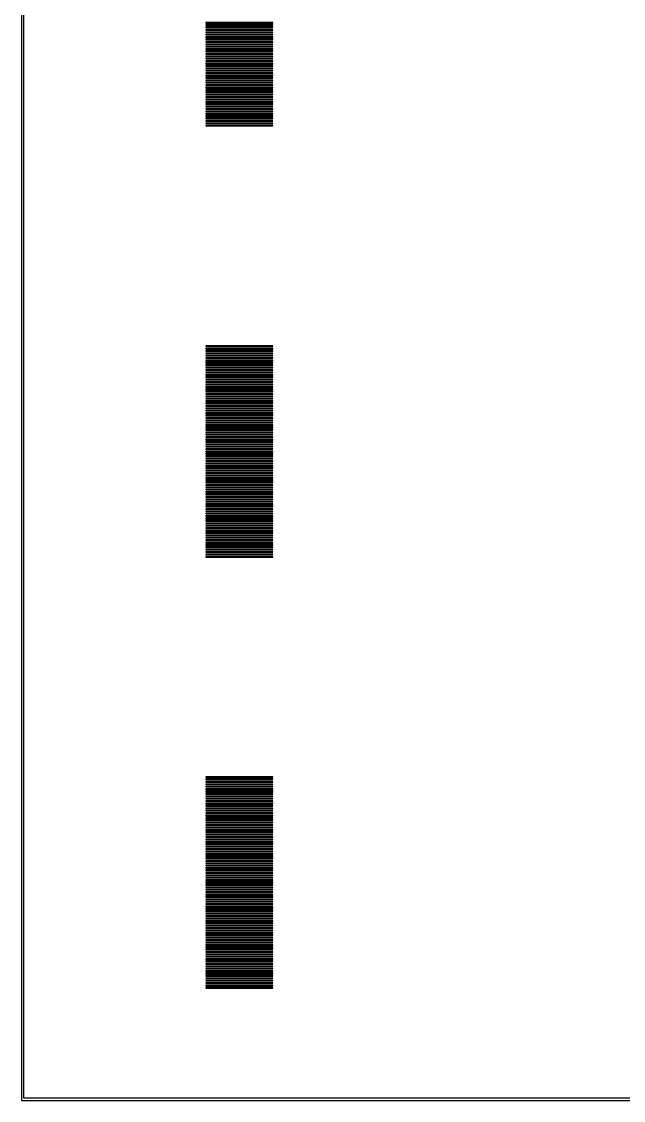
# Model space of a CAD drawing. Extents: x 0 to 54, y 0 to 90.
# Drawn here: x -0.05 to 12.53, y -0.05 to 22.48 of the extents above; entities that cross this region are included whole.
import ezdxf

# ---------------------------------------------------------------- set-up
doc = ezdxf.new("R2010")
doc.units = 0

msp = doc.modelspace()

# ---------------------------------------------------------------- linework, layer by layer
for p, q in [((-0.04999, 90.05), (-0.04999, -0.04999)), ((0, 0), (0, 30.4453)), ((5.2, 22.455), (3.8, 22.455)), ((3.8, 22.455), (3.8, 22.445)), ((3.8, 22.445), (5.2, 22.445)), ((5.2, 22.405), (3.8, 22.405)), ((3.8, 22.405), (3.8, 22.395)), ((3.8, 22.395), (5.2, 22.395)), ((5.2, 22.355), (3.8, 22.355)), ((3.8, 22.355), (3.8, 22.345)), ((3.8, 22.345), (5.2, 22.345)), ((5.2, 22.305), (3.8, 22.305)), ((3.8, 22.305), (3.8, 22.295)), ((5.2, 22.445), (5.2, 22.455)), ((5.2, 22.395), (5.2, 22.405)), ((5.2, 22.345), (5.2, 22.355)), ((5.2, 22.295), (5.2, 22.305)), ((3.8, 22.295), (5.2, 22.295)), ((5.2, 22.255), (3.8, 22.255)), ((3.8, 22.255), (3.8, 22.245)), ((3.8, 22.245), (5.2, 22.245)), ((5.2, 22.205), (3.8, 22.205)), ((3.8, 22.205), (3.8, 22.195)), ((3.8, 22.195), (5.2, 22.195)), ((5.2, 22.155), (3.8, 22.155)), ((3.8, 22.155), (3.8, 22.145)), ((3.8, 22.145), (5.2, 22.145)), ((5.2, 22.105), (3.8, 22.105)), ((3.8, 22.105), (3.8, 22.095)), ((3.8, 22.095), (5.2, 22.095)), ((5.2, 22.245), (5.2, 22.255)), ((5.2, 22.195), (5.2, 22.205)), ((5.2, 22.145), (5.2, 22.155)), ((5.2, 22.095), (5.2, 22.105)), ((5.2, 22.055), (3.8, 22.055)), ((3.8, 22.055), (3.8, 22.045)), ((3.8, 22.045), (5.2, 22.045)), ((5.2, 22.005), (3.8, 22.005)), ((3.8, 22.005), (3.8, 21.995)), ((3.8, 21.995), (5.2, 21.995)), ((5.2, 21.955), (3.8, 21.955)), ((3.8, 21.955), (3.8, 21.945)), ((3.8, 21.945), (5.2, 21.945)), ((5.2, 21.905), (3.8, 21.905)), ((3.8, 21.905), (3.8, 21.895)), ((3.8, 21.895), (5.2, 21.895)), ((5.2, 21.855), (3.8, 21.855)), ((3.8, 21.855), (3.8, 21.845)), ((5.2, 22.045), (5.2, 22.055)), ((5.2, 21.995), (5.2, 22.005)), ((5.2, 21.945), (5.2, 21.955)), ((5.2, 21.895), (5.2, 21.905)), ((5.2, 21.845), (5.2, 21.855)), ((3.8, 21.845), (5.2, 21.845)), ((5.2, 21.805), (3.8, 21.805)), ((3.8, 21.805), (3.8, 21.795)), ((3.8, 21.795), (5.2, 21.795)), ((5.2, 21.755), (3.8, 21.755)), ((3.8, 21.755), (3.8, 21.745)), ((3.8, 21.745), (5.2, 21.745)), ((5.2, 21.705), (3.8, 21.705)), ((3.8, 21.705), (3.8, 21.695)), ((3.8, 21.695), (5.2, 21.695)), ((5.2, 21.655), (3.8, 21.655)), ((3.8, 21.655), (3.8, 21.645)), ((3.8, 21.645), (5.2, 21.645)), ((5.2, 21.795), (5.2, 21.805)), ((5.2, 21.745), (5.2, 21.755)), ((5.2, 21.695), (5.2, 21.705)), ((5.2, 21.645), (5.2, 21.655)), ((5.2, 21.605), (3.8, 21.605)), ((3.8, 21.605), (3.8, 21.595)), ((3.8, 21.595), (5.2, 21.595)), ((5.2, 21.555), (3.8, 21.555)), ((3.8, 21.555), (3.8, 21.545)), ((3.8, 21.545), (5.2, 21.545)), ((5.2, 21.505), (3.8, 21.505)), ((3.8, 21.505), (3.8, 21.495)), ((3.8, 21.495), (5.2, 21.495)), ((5.2, 21.455), (3.8, 21.455)), ((3.8, 21.455), (3.8, 21.445)), ((3.8, 21.445), (5.2, 21.445)), ((5.2, 21.405), (3.8, 21.405)), ((3.8, 21.405), (3.8, 21.395)), ((5.2, 21.595), (5.2, 21.605)), ((5.2, 21.545), (5.2, 21.555)), ((5.2, 21.495), (5.2, 21.505)), ((5.2, 21.445), (5.2, 21.455)), ((5.2, 21.395), (5.2, 21.405)), ((3.8, 21.395), (5.2, 21.395)), ((5.2, 21.355), (3.8, 21.355)), ((3.8, 21.355), (3.8, 21.345)), ((3.8, 21.345), (5.2, 21.345)), ((5.2, 21.305), (3.8, 21.305)), ((3.8, 21.305), (3.8, 21.295)), ((3.8, 21.295), (5.2, 21.295)), ((5.2, 21.255), (3.8, 21.255)), ((3.8, 21.255), (3.8, 21.245)), ((3.8, 21.245), (5.2, 21.245)), ((5.2, 21.205), (3.8, 21.205)), ((3.8, 21.205), (3.8, 21.195)), ((3.8, 21.195), (5.2, 21.195)), ((5.2, 21.345), (5.2, 21.355)), ((5.2, 21.295), (5.2, 21.305)), ((5.2, 21.245), (5.2, 21.255)), ((5.2, 21.195), (5.2, 21.205)), ((5.2, 21.155), (3.8, 21.155)), ((3.8, 21.155), (3.8, 21.145)), ((3.8, 21.145), (5.2, 21.145)), ((5.2, 21.105), (3.8, 21.105)), ((3.8, 21.105), (3.8, 21.095)), ((3.8, 21.095), (5.2, 21.095)), ((5.2, 21.055), (3.8, 21.055)), ((3.8, 21.055), (3.8, 21.045)), ((3.8, 21.045), (5.2, 21.045)), ((5.2, 21.005), (3.8, 21.005)), ((3.8, 21.005), (3.8, 20.995)), ((3.8, 20.995), (5.2, 20.995)), ((5.2, 20.955), (3.8, 20.955)), ((3.8, 20.955), (3.8, 20.945)), ((5.2, 21.145), (5.2, 21.155)), ((5.2, 21.095), (5.2, 21.105)), ((5.2, 21.045), (5.2, 21.055)), ((5.2, 20.995), (5.2, 21.005)), ((5.2, 20.945), (5.2, 20.955)), ((3.8, 20.945), (5.2, 20.945)), ((5.2, 20.905), (3.8, 20.905)), ((3.8, 20.905), (3.8, 20.895)), ((3.8, 20.895), (5.2, 20.895)), ((5.2, 20.855), (3.8, 20.855)), ((3.8, 20.855), (3.8, 20.845)), ((3.8, 20.845), (5.2, 20.845)), ((5.2, 20.805), (3.8, 20.805)), ((3.8, 20.805), (3.8, 20.795)), ((3.8, 20.795), (5.2, 20.795)), ((5.2, 20.755), (3.8, 20.755)), ((3.8, 20.755), (3.8, 20.745)), ((3.8, 20.745), (5.2, 20.745)), ((5.2, 20.895), (5.2, 20.905)), ((5.2, 20.845), (5.2, 20.855)), ((5.2, 20.795), (5.2, 20.805)), ((5.2, 20.745), (5.2, 20.755)), ((5.2, 20.705), (3.8, 20.705)), ((3.8, 20.705), (3.8, 20.695)), ((3.8, 20.695), (5.2, 20.695)), ((5.2, 20.655), (3.8, 20.655)), ((3.8, 20.655), (3.8, 20.645)), ((3.8, 20.645), (5.2, 20.645)), ((5.2, 20.605), (3.8, 20.605)), ((3.8, 20.605), (3.8, 20.595)), ((3.8, 20.595), (5.2, 20.595)), ((5.2, 20.555), (3.8, 20.555)), ((3.8, 20.555), (3.8, 20.545)), ((3.8, 20.545), (5.2, 20.545)), ((5.2, 20.505), (3.8, 20.505)), ((3.8, 20.505), (3.8, 20.495)), ((5.2, 20.695), (5.2, 20.705)), ((5.2, 20.645), (5.2, 20.655)), ((5.2, 20.595), (5.2, 20.605)), ((5.2, 20.545), (5.2, 20.555)), ((5.2, 20.495), (5.2, 20.505)), ((3.8, 20.495), (5.2, 20.495)), ((5.2, 20.455), (3.8, 20.455)), ((3.8, 20.455), (3.8, 20.445)), ((3.8, 20.445), (5.2, 20.445)), ((5.2, 20.405), (3.8, 20.405)), ((3.8, 20.405), (3.8, 20.395)), ((3.8, 20.395), (5.2, 20.395)), ((5.2, 20.355), (3.8, 20.355)), ((3.8, 20.355), (3.8, 20.345)), ((3.8, 20.345), (5.2, 20.345)), ((5.2, 20.305), (3.8, 20.305)), ((3.8, 20.305), (3.8, 20.295)), ((3.8, 20.295), (5.2, 20.295)), ((5.2, 20.445), (5.2, 20.455)), ((5.2, 20.395), (5.2, 20.405)), ((5.2, 20.345), (5.2, 20.355)), ((5.2, 20.295), (5.2, 20.305)), ((5.2, 15.705), (3.8, 15.705)), ((3.8, 15.705), (3.8, 15.695)), ((3.8, 15.695), (5.2, 15.695)), ((5.2, 15.655), (3.8, 15.655)), ((3.8, 15.655), (3.8, 15.645)), ((3.8, 15.645), (5.2, 15.645)), ((5.2, 15.605), (3.8, 15.605)), ((3.8, 15.605), (3.8, 15.595)), ((3.8, 15.595), (5.2, 15.595)), ((5.2, 15.555), (3.8, 15.555)), ((3.8, 15.555), (3.8, 15.545)), ((3.8, 15.545), (5.2, 15.545)), ((5.2, 15.695), (5.2, 15.705)), ((5.2, 15.645), (5.2, 15.655)), ((5.2, 15.595), (5.2, 15.605)), ((5.2, 15.545), (5.2, 15.555)), ((5.2, 15.505), (3.8, 15.505)), ((3.8, 15.505), (3.8, 15.495)), ((3.8, 15.495), (5.2, 15.495)), ((5.2, 15.455), (3.8, 15.455)), ((3.8, 15.455), (3.8, 15.445)), ((3.8, 15.445), (5.2, 15.445)), ((5.2, 15.405), (3.8, 15.405)), ((3.8, 15.405), (3.8, 15.395)), ((3.8, 15.395), (5.2, 15.395)), ((5.2, 15.355), (3.8, 15.355)), ((3.8, 15.355), (3.8, 15.345)), ((3.8, 15.345), (5.2, 15.345)), ((5.2, 15.495), (5.2, 15.505)), ((5.2, 15.445), (5.2, 15.455)), ((5.2, 15.395), (5.2, 15.405)), ((5.2, 15.345), (5.2, 15.355)), ((5.2, 15.305), (3.8, 15.305)), ((3.8, 15.305), (3.8, 15.295)), ((3.8, 15.295), (5.2, 15.295)), ((5.2, 15.255), (3.8, 15.255)), ((3.8, 15.255), (3.8, 15.245)), ((3.8, 15.245), (5.2, 15.245)), ((5.2, 15.205), (3.8, 15.205)), ((3.8, 15.205), (3.8, 15.195)), ((3.8, 15.195), (5.2, 15.195)), ((5.2, 15.155), (3.8, 15.155)), ((3.8, 15.155), (3.8, 15.145)), ((3.8, 15.145), (5.2, 15.145)), ((5.2, 15.105), (3.8, 15.105)), ((3.8, 15.105), (3.8, 15.095)), ((3.8, 15.095), (5.2, 15.095)), ((5.2, 15.295), (5.2, 15.305)), ((5.2, 15.245), (5.2, 15.255)), ((5.2, 15.195), (5.2, 15.205)), ((5.2, 15.145), (5.2, 15.155)), ((5.2, 15.095), (5.2, 15.105)), ((5.2, 15.055), (3.8, 15.055)), ((3.8, 15.055), (3.8, 15.045)), ((3.8, 15.045), (5.2, 15.045)), ((5.2, 15.005), (3.8, 15.005)), ((3.8, 15.005), (3.8, 14.995)), ((3.8, 14.995), (5.2, 14.995)), ((5.2, 14.955), (3.8, 14.955)), ((3.8, 14.955), (3.8, 14.945)), ((3.8, 14.945), (5.2, 14.945)), ((5.2, 14.905), (3.8, 14.905)), ((3.8, 14.905), (3.8, 14.895)), ((3.8, 14.895), (5.2, 14.895)), ((5.2, 15.045), (5.2, 15.055)), ((5.2, 14.995), (5.2, 15.005)), ((5.2, 14.945), (5.2, 14.955)), ((5.2, 14.895), (5.2, 14.905)), ((5.2, 14.855), (3.8, 14.855)), ((3.8, 14.855), (3.8, 14.845)), ((3.8, 14.845), (5.2, 14.845)), ((5.2, 14.805), (3.8, 14.805)), ((3.8, 14.805), (3.8, 14.795)), ((3.8, 14.795), (5.2, 14.795)), ((5.2, 14.755), (3.8, 14.755)), ((3.8, 14.755), (3.8, 14.745)), ((3.8, 14.745), (5.2, 14.745)), ((5.2, 14.705), (3.8, 14.705)), ((3.8, 14.705), (3.8, 14.695)), ((3.8, 14.695), (5.2, 14.695)), ((5.2, 14.655), (3.8, 14.655)), ((3.8, 14.655), (3.8, 14.645)), ((3.8, 14.645), (5.2, 14.645)), ((5.2, 14.845), (5.2, 14.855)), ((5.2, 14.795), (5.2, 14.805)), ((5.2, 14.745), (5.2, 14.755)), ((5.2, 14.695), (5.2, 14.705)), ((5.2, 14.645), (5.2, 14.655)), ((5.2, 14.605), (3.8, 14.605)), ((3.8, 14.605), (3.8, 14.595)), ((3.8, 14.595), (5.2, 14.595)), ((5.2, 14.555), (3.8, 14.555)), ((3.8, 14.555), (3.8, 14.545)), ((3.8, 14.545), (5.2, 14.545)), ((5.2, 14.505), (3.8, 14.505)), ((3.8, 14.505), (3.8, 14.495)), ((3.8, 14.495), (5.2, 14.495)), ((5.2, 14.455), (3.8, 14.455)), ((3.8, 14.455), (3.8, 14.445)), ((3.8, 14.445), (5.2, 14.445)), ((5.2, 14.595), (5.2, 14.605)), ((5.2, 14.545), (5.2, 14.555)), ((5.2, 14.495), (5.2, 14.505)), ((5.2, 14.445), (5.2, 14.455)), ((5.2, 14.405), (3.8, 14.405)), ((3.8, 14.405), (3.8, 14.395)), ((3.8, 14.395), (5.2, 14.395)), ((5.2, 14.355), (3.8, 14.355)), ((3.8, 14.355), (3.8, 14.345)), ((3.8, 14.345), (5.2, 14.345)), ((5.2, 14.305), (3.8, 14.305)), ((3.8, 14.305), (3.8, 14.295)), ((3.8, 14.295), (5.2, 14.295)), ((5.2, 14.255), (3.8, 14.255)), ((3.8, 14.255), (3.8, 14.245)), ((3.8, 14.245), (5.2, 14.245)), ((5.2, 14.205), (3.8, 14.205)), ((3.8, 14.205), (3.8, 14.195)), ((3.8, 14.195), (5.2, 14.195)), ((5.2, 14.395), (5.2, 14.405)), ((5.2, 14.345), (5.2, 14.355)), ((5.2, 14.295), (5.2, 14.305)), ((5.2, 14.245), (5.2, 14.255)), ((5.2, 14.195), (5.2, 14.205)), ((5.2, 14.155), (3.8, 14.155)), ((3.8, 14.155), (3.8, 14.145)), ((3.8, 14.145), (5.2, 14.145)), ((5.2, 14.105), (3.8, 14.105)), ((3.8, 14.105), (3.8, 14.095)), ((3.8, 14.095), (5.2, 14.095)), ((5.2, 14.055), (3.8, 14.055)), ((3.8, 14.055), (3.8, 14.045)), ((3.8, 14.045), (5.2, 14.045)), ((5.2, 14.005), (3.8, 14.005)), ((3.8, 14.005), (3.8, 13.995)), ((3.8, 13.995), (5.2, 13.995)), ((5.2, 14.145), (5.2, 14.155)), ((5.2, 14.095), (5.2, 14.105)), ((5.2, 14.045), (5.2, 14.055)), ((5.2, 13.995), (5.2, 14.005)), ((5.2, 13.955), (3.8, 13.955)), ((3.8, 13.955), (3.8, 13.945)), ((3.8, 13.945), (5.2, 13.945)), ((5.2, 13.905), (3.8, 13.905)), ((3.8, 13.905), (3.8, 13.895)), ((3.8, 13.895), (5.2, 13.895)), ((5.2, 13.855), (3.8, 13.855)), ((3.8, 13.855), (3.8, 13.845)), ((3.8, 13.845), (5.2, 13.845)), ((5.2, 13.805), (3.8, 13.805)), ((3.8, 13.805), (3.8, 13.795)), ((3.8, 13.795), (5.2, 13.795)), ((5.2, 13.755), (3.8, 13.755)), ((3.8, 13.755), (3.8, 13.745)), ((3.8, 13.745), (5.2, 13.745)), ((5.2, 13.945), (5.2, 13.955)), ((5.2, 13.895), (5.2, 13.905)), ((5.2, 13.845), (5.2, 13.855)), ((5.2, 13.795), (5.2, 13.805)), ((5.2, 13.745), (5.2, 13.755)), ((5.2, 13.705), (3.8, 13.705)), ((3.8, 13.705), (3.8, 13.695)), ((3.8, 13.695), (5.2, 13.695)), ((5.2, 13.655), (3.8, 13.655)), ((3.8, 13.655), (3.8, 13.645)), ((3.8, 13.645), (5.2, 13.645)), ((5.2, 13.605), (3.8, 13.605)), ((3.8, 13.605), (3.8, 13.595)), ((3.8, 13.595), (5.2, 13.595)), ((5.2, 13.555), (3.8, 13.555)), ((3.8, 13.555), (3.8, 13.545)), ((3.8, 13.545), (5.2, 13.545)), ((5.2, 13.695), (5.2, 13.705)), ((5.2, 13.645), (5.2, 13.655)), ((5.2, 13.595), (5.2, 13.605)), ((5.2, 13.545), (5.2, 13.555)), ((5.2, 13.505), (3.8, 13.505)), ((3.8, 13.505), (3.8, 13.495)), ((3.8, 13.495), (5.2, 13.495)), ((5.2, 13.455), (3.8, 13.455)), ((3.8, 13.455), (3.8, 13.445)), ((3.8, 13.445), (5.2, 13.445)), ((5.2, 13.405), (3.8, 13.405)), ((3.8, 13.405), (3.8, 13.395)), ((3.8, 13.395), (5.2, 13.395)), ((5.2, 13.355), (3.8, 13.355)), ((3.8, 13.355), (3.8, 13.345)), ((3.8, 13.345), (5.2, 13.345)), ((5.2, 13.305), (3.8, 13.305)), ((3.8, 13.305), (3.8, 13.295)), ((3.8, 13.295), (5.2, 13.295)), ((5.2, 13.495), (5.2, 13.505)), ((5.2, 13.445), (5.2, 13.455)), ((5.2, 13.395), (5.2, 13.405)), ((5.2, 13.345), (5.2, 13.355)), ((5.2, 13.295), (5.2, 13.305)), ((5.2, 13.255), (3.8, 13.255)), ((3.8, 13.255), (3.8, 13.245)), ((3.8, 13.245), (5.2, 13.245)), ((5.2, 13.205), (3.8, 13.205)), ((3.8, 13.205), (3.8, 13.195)), ((3.8, 13.195), (5.2, 13.195)), ((5.2, 13.155), (3.8, 13.155)), ((3.8, 13.155), (3.8, 13.145)), ((3.8, 13.145), (5.2, 13.145)), ((5.2, 13.105), (3.8, 13.105)), ((3.8, 13.105), (3.8, 13.095)), ((3.8, 13.095), (5.2, 13.095)), ((5.2, 13.245), (5.2, 13.255)), ((5.2, 13.195), (5.2, 13.205)), ((5.2, 13.145), (5.2, 13.155)), ((5.2, 13.095), (5.2, 13.105)), ((5.2, 13.055), (3.8, 13.055)), ((3.8, 13.055), (3.8, 13.045)), ((3.8, 13.045), (5.2, 13.045)), ((5.2, 13.005), (3.8, 13.005)), ((3.8, 13.005), (3.8, 12.995)), ((3.8, 12.995), (5.2, 12.995)), ((5.2, 12.955), (3.8, 12.955)), ((3.8, 12.955), (3.8, 12.945)), ((3.8, 12.945), (5.2, 12.945)), ((5.2, 12.905), (3.8, 12.905)), ((3.8, 12.905), (3.8, 12.895)), ((3.8, 12.895), (5.2, 12.895)), ((5.2, 12.855), (3.8, 12.855)), ((3.8, 12.855), (3.8, 12.845)), ((3.8, 12.845), (5.2, 12.845)), ((5.2, 13.045), (5.2, 13.055)), ((5.2, 12.995), (5.2, 13.005)), ((5.2, 12.945), (5.2, 12.955)), ((5.2, 12.895), (5.2, 12.905)), ((5.2, 12.845), (5.2, 12.855)), ((5.2, 12.805), (3.8, 12.805)), ((3.8, 12.805), (3.8, 12.795)), ((3.8, 12.795), (5.2, 12.795)), ((5.2, 12.755), (3.8, 12.755)), ((3.8, 12.755), (3.8, 12.745)), ((3.8, 12.745), (5.2, 12.745)), ((5.2, 12.705), (3.8, 12.705)), ((3.8, 12.705), (3.8, 12.695)), ((3.8, 12.695), (5.2, 12.695)), ((5.2, 12.655), (3.8, 12.655)), ((3.8, 12.655), (3.8, 12.645)), ((3.8, 12.645), (5.2, 12.645)), ((5.2, 12.795), (5.2, 12.805)), ((5.2, 12.745), (5.2, 12.755)), ((5.2, 12.695), (5.2, 12.705)), ((5.2, 12.645), (5.2, 12.655)), ((5.2, 12.605), (3.8, 12.605)), ((3.8, 12.605), (3.8, 12.595)), ((3.8, 12.595), (5.2, 12.595)), ((5.2, 12.555), (3.8, 12.555)), ((3.8, 12.555), (3.8, 12.545)), ((3.8, 12.545), (5.2, 12.545)), ((5.2, 12.505), (3.8, 12.505)), ((3.8, 12.505), (3.8, 12.495)), ((3.8, 12.495), (5.2, 12.495)), ((5.2, 12.455), (3.8, 12.455)), ((3.8, 12.455), (3.8, 12.445)), ((3.8, 12.445), (5.2, 12.445)), ((5.2, 12.405), (3.8, 12.405)), ((3.8, 12.405), (3.8, 12.395)), ((3.8, 12.395), (5.2, 12.395)), ((5.2, 12.595), (5.2, 12.605)), ((5.2, 12.545), (5.2, 12.555)), ((5.2, 12.495), (5.2, 12.505)), ((5.2, 12.445), (5.2, 12.455)), ((5.2, 12.395), (5.2, 12.405)), ((5.2, 12.355), (3.8, 12.355)), ((3.8, 12.355), (3.8, 12.345)), ((3.8, 12.345), (5.2, 12.345)), ((5.2, 12.305), (3.8, 12.305)), ((3.8, 12.305), (3.8, 12.295)), ((3.8, 12.295), (5.2, 12.295)), ((5.2, 12.255), (3.8, 12.255)), ((3.8, 12.255), (3.8, 12.245)), ((3.8, 12.245), (5.2, 12.245)), ((5.2, 12.205), (3.8, 12.205)), ((3.8, 12.205), (3.8, 12.195)), ((3.8, 12.195), (5.2, 12.195)), ((5.2, 12.345), (5.2, 12.355)), ((5.2, 12.295), (5.2, 12.305)), ((5.2, 12.245), (5.2, 12.255)), ((5.2, 12.195), (5.2, 12.205)), ((5.2, 12.155), (3.8, 12.155)), ((3.8, 12.155), (3.8, 12.145)), ((3.8, 12.145), (5.2, 12.145)), ((5.2, 12.105), (3.8, 12.105)), ((3.8, 12.105), (3.8, 12.095)), ((3.8, 12.095), (5.2, 12.095)), ((5.2, 12.055), (3.8, 12.055)), ((3.8, 12.055), (3.8, 12.045)), ((3.8, 12.045), (5.2, 12.045)), ((5.2, 12.005), (3.8, 12.005)), ((3.8, 12.005), (3.8, 11.995)), ((3.8, 11.995), (5.2, 11.995)), ((5.2, 11.955), (3.8, 11.955)), ((3.8, 11.955), (3.8, 11.945)), ((3.8, 11.945), (5.2, 11.945)), ((5.2, 12.145), (5.2, 12.155)), ((5.2, 12.095), (5.2, 12.105)), ((5.2, 12.045), (5.2, 12.055)), ((5.2, 11.995), (5.2, 12.005)), ((5.2, 11.945), (5.2, 11.955)), ((5.2, 11.905), (3.8, 11.905)), ((3.8, 11.905), (3.8, 11.895)), ((3.8, 11.895), (5.2, 11.895)), ((5.2, 11.855), (3.8, 11.855)), ((3.8, 11.855), (3.8, 11.845)), ((3.8, 11.845), (5.2, 11.845)), ((5.2, 11.805), (3.8, 11.805)), ((3.8, 11.805), (3.8, 11.795)), ((3.8, 11.795), (5.2, 11.795)), ((5.2, 11.755), (3.8, 11.755)), ((3.8, 11.755), (3.8, 11.745)), ((3.8, 11.745), (5.2, 11.745)), ((5.2, 11.895), (5.2, 11.905)), ((5.2, 11.845), (5.2, 11.855)), ((5.2, 11.795), (5.2, 11.805)), ((5.2, 11.745), (5.2, 11.755)), ((5.2, 11.705), (3.8, 11.705)), ((3.8, 11.705), (3.8, 11.695)), ((3.8, 11.695), (5.2, 11.695)), ((5.2, 11.655), (3.8, 11.655)), ((3.8, 11.655), (3.8, 11.645)), ((3.8, 11.645), (5.2, 11.645)), ((5.2, 11.605), (3.8, 11.605)), ((3.8, 11.605), (3.8, 11.595)), ((3.8, 11.595), (5.2, 11.595)), ((5.2, 11.555), (3.8, 11.555)), ((3.8, 11.555), (3.8, 11.545)), ((3.8, 11.545), (5.2, 11.545)), ((5.2, 11.505), (3.8, 11.505)), ((3.8, 11.505), (3.8, 11.495)), ((3.8, 11.495), (5.2, 11.495)), ((5.2, 11.695), (5.2, 11.705)), ((5.2, 11.645), (5.2, 11.655)), ((5.2, 11.595), (5.2, 11.605)), ((5.2, 11.545), (5.2, 11.555)), ((5.2, 11.495), (5.2, 11.505)), ((5.2, 11.455), (3.8, 11.455)), ((3.8, 11.455), (3.8, 11.445)), ((3.8, 11.445), (5.2, 11.445)), ((5.2, 11.405), (3.8, 11.405)), ((3.8, 11.405), (3.8, 11.395)), ((3.8, 11.395), (5.2, 11.395)), ((5.2, 11.355), (3.8, 11.355)), ((3.8, 11.355), (3.8, 11.345)), ((3.8, 11.345), (5.2, 11.345)), ((5.2, 11.305), (3.8, 11.305)), ((3.8, 11.305), (3.8, 11.295)), ((3.8, 11.295), (5.2, 11.295)), ((5.2, 11.445), (5.2, 11.455)), ((5.2, 11.395), (5.2, 11.405)), ((5.2, 11.345), (5.2, 11.355)), ((5.2, 11.295), (5.2, 11.305)), ((5.2, 6.70499), (3.8, 6.70499)), ((3.8, 6.70499), (3.8, 6.69499)), ((3.8, 6.69499), (5.2, 6.69499)), ((5.2, 6.655), (3.8, 6.655)), ((3.8, 6.655), (3.8, 6.64499)), ((3.8, 6.64499), (5.2, 6.64499)), ((5.2, 6.605), (3.8, 6.605)), ((3.8, 6.605), (3.8, 6.59499)), ((3.8, 6.59499), (5.2, 6.59499)), ((5.2, 6.55499), (3.8, 6.55499)), ((3.8, 6.55499), (3.8, 6.545)), ((3.8, 6.545), (5.2, 6.545)), ((5.2, 6.69499), (5.2, 6.70499)), ((5.2, 6.64499), (5.2, 6.655)), ((5.2, 6.59499), (5.2, 6.605)), ((5.2, 6.545), (5.2, 6.55499)), ((5.2, 6.50499), (3.8, 6.50499)), ((3.8, 6.50499), (3.8, 6.495)), ((3.8, 6.495), (5.2, 6.495)), ((5.2, 6.45499), (3.8, 6.45499)), ((3.8, 6.45499), (3.8, 6.44499)), ((3.8, 6.44499), (5.2, 6.44499)), ((5.2, 6.405), (3.8, 6.405)), ((3.8, 6.405), (3.8, 6.39499)), ((3.8, 6.39499), (5.2, 6.39499)), ((5.2, 6.355), (3.8, 6.355)), ((3.8, 6.355), (3.8, 6.34499)), ((3.8, 6.34499), (5.2, 6.34499)), ((5.2, 6.495), (5.2, 6.50499)), ((5.2, 6.44499), (5.2, 6.45499)), ((5.2, 6.39499), (5.2, 6.405)), ((5.2, 6.34499), (5.2, 6.355)), ((5.2, 6.30499), (3.8, 6.30499)), ((3.8, 6.30499), (3.8, 6.295)), ((3.8, 6.295), (5.2, 6.295)), ((5.2, 6.25499), (3.8, 6.25499)), ((3.8, 6.25499), (3.8, 6.245)), ((3.8, 6.245), (5.2, 6.245)), ((5.2, 6.20499), (3.8, 6.20499)), ((3.8, 6.20499), (3.8, 6.19499)), ((3.8, 6.19499), (5.2, 6.19499)), ((5.2, 6.155), (3.8, 6.155)), ((3.8, 6.155), (3.8, 6.14499)), ((3.8, 6.14499), (5.2, 6.14499)), ((5.2, 6.105), (3.8, 6.105)), ((3.8, 6.105), (3.8, 6.09499)), ((3.8, 6.09499), (5.2, 6.09499)), ((5.2, 6.295), (5.2, 6.30499)), ((5.2, 6.245), (5.2, 6.25499)), ((5.2, 6.19499), (5.2, 6.20499)), ((5.2, 6.14499), (5.2, 6.155)), ((5.2, 6.09499), (5.2, 6.105)), ((5.2, 6.05499), (3.8, 6.05499)), ((3.8, 6.05499), (3.8, 6.045)), ((3.8, 6.045), (5.2, 6.045)), ((5.2, 6.00499), (3.8, 6.00499)), ((3.8, 6.00499), (3.8, 5.995)), ((3.8, 5.995), (5.2, 5.995)), ((5.2, 5.95499), (3.8, 5.95499)), ((3.8, 5.95499), (3.8, 5.94499)), ((3.8, 5.94499), (5.2, 5.94499)), ((5.2, 5.905), (3.8, 5.905)), ((3.8, 5.905), (3.8, 5.89499)), ((3.8, 5.89499), (5.2, 5.89499)), ((5.2, 6.045), (5.2, 6.05499)), ((5.2, 5.995), (5.2, 6.00499)), ((5.2, 5.94499), (5.2, 5.95499)), ((5.2, 5.89499), (5.2, 5.905)), ((5.2, 5.855), (3.8, 5.855)), ((3.8, 5.855), (3.8, 5.84499)), ((3.8, 5.84499), (5.2, 5.84499)), ((5.2, 5.80499), (3.8, 5.80499)), ((3.8, 5.80499), (3.8, 5.795)), ((3.8, 5.795), (5.2, 5.795)), ((5.2, 5.75499), (3.8, 5.75499)), ((3.8, 5.75499), (3.8, 5.745)), ((3.8, 5.745), (5.2, 5.745)), ((5.2, 5.70499), (3.8, 5.70499)), ((3.8, 5.70499), (3.8, 5.69499)), ((3.8, 5.69499), (5.2, 5.69499)), ((5.2, 5.655), (3.8, 5.655)), ((3.8, 5.655), (3.8, 5.64499)), ((3.8, 5.64499), (5.2, 5.64499)), ((5.2, 5.84499), (5.2, 5.855)), ((5.2, 5.795), (5.2, 5.80499)), ((5.2, 5.745), (5.2, 5.75499)), ((5.2, 5.69499), (5.2, 5.70499)), ((5.2, 5.64499), (5.2, 5.655)), ((5.2, 5.605), (3.8, 5.605)), ((3.8, 5.605), (3.8, 5.59499)), ((3.8, 5.59499), (5.2, 5.59499)), ((5.2, 5.55499), (3.8, 5.55499)), ((3.8, 5.55499), (3.8, 5.545)), ((3.8, 5.545), (5.2, 5.545)), ((5.2, 5.50499), (3.8, 5.50499)), ((3.8, 5.50499), (3.8, 5.495)), ((3.8, 5.495), (5.2, 5.495)), ((5.2, 5.45499), (3.8, 5.45499)), ((3.8, 5.45499), (3.8, 5.44499)), ((3.8, 5.44499), (5.2, 5.44499)), ((5.2, 5.59499), (5.2, 5.605)), ((5.2, 5.545), (5.2, 5.55499)), ((5.2, 5.495), (5.2, 5.50499)), ((5.2, 5.44499), (5.2, 5.45499)), ((5.2, 5.405), (3.8, 5.405)), ((3.8, 5.405), (3.8, 5.39499)), ((3.8, 5.39499), (5.2, 5.39499)), ((5.2, 5.355), (3.8, 5.355)), ((3.8, 5.355), (3.8, 5.34499)), ((3.8, 5.34499), (5.2, 5.34499)), ((5.2, 5.30499), (3.8, 5.30499)), ((3.8, 5.30499), (3.8, 5.295)), ((3.8, 5.295), (5.2, 5.295)), ((5.2, 5.25499), (3.8, 5.25499)), ((3.8, 5.25499), (3.8, 5.245)), ((3.8, 5.245), (5.2, 5.245)), ((5.2, 5.20499), (3.8, 5.20499)), ((3.8, 5.20499), (3.8, 5.19499)), ((3.8, 5.19499), (5.2, 5.19499)), ((5.2, 5.39499), (5.2, 5.405)), ((5.2, 5.34499), (5.2, 5.355)), ((5.2, 5.295), (5.2, 5.30499)), ((5.2, 5.245), (5.2, 5.25499)), ((5.2, 5.19499), (5.2, 5.20499)), ((5.2, 5.155), (3.8, 5.155)), ((3.8, 5.155), (3.8, 5.14499)), ((3.8, 5.14499), (5.2, 5.14499)), ((5.2, 5.105), (3.8, 5.105)), ((3.8, 5.105), (3.8, 5.09499)), ((3.8, 5.09499), (5.2, 5.09499)), ((5.2, 5.05499), (3.8, 5.05499)), ((3.8, 5.05499), (3.8, 5.045)), ((3.8, 5.045), (5.2, 5.045)), ((5.2, 5.00499), (3.8, 5.00499)), ((3.8, 5.00499), (3.8, 4.995)), ((3.8, 4.995), (5.2, 4.995)), ((5.2, 5.14499), (5.2, 5.155)), ((5.2, 5.09499), (5.2, 5.105)), ((5.2, 5.045), (5.2, 5.05499)), ((5.2, 4.995), (5.2, 5.00499)), ((5.2, 4.95499), (3.8, 4.95499)), ((3.8, 4.95499), (3.8, 4.94499)), ((3.8, 4.94499), (5.2, 4.94499)), ((5.2, 4.905), (3.8, 4.905)), ((3.8, 4.905), (3.8, 4.89499)), ((3.8, 4.89499), (5.2, 4.89499)), ((5.2, 4.855), (3.8, 4.855)), ((3.8, 4.855), (3.8, 4.84499)), ((3.8, 4.84499), (5.2, 4.84499)), ((5.2, 4.80499), (3.8, 4.80499)), ((3.8, 4.80499), (3.8, 4.795)), ((3.8, 4.795), (5.2, 4.795)), ((5.2, 4.75499), (3.8, 4.75499)), ((3.8, 4.75499), (3.8, 4.745)), ((3.8, 4.745), (5.2, 4.745)), ((5.2, 4.94499), (5.2, 4.95499)), ((5.2, 4.89499), (5.2, 4.905)), ((5.2, 4.84499), (5.2, 4.855)), ((5.2, 4.795), (5.2, 4.80499)), ((5.2, 4.745), (5.2, 4.75499)), ((5.2, 4.70499), (3.8, 4.70499)), ((3.8, 4.70499), (3.8, 4.69499)), ((3.8, 4.69499), (5.2, 4.69499)), ((5.2, 4.655), (3.8, 4.655)), ((3.8, 4.655), (3.8, 4.64499)), ((3.8, 4.64499), (5.2, 4.64499)), ((5.2, 4.605), (3.8, 4.605)), ((3.8, 4.605), (3.8, 4.59499)), ((3.8, 4.59499), (5.2, 4.59499)), ((5.2, 4.55499), (3.8, 4.55499)), ((3.8, 4.55499), (3.8, 4.545)), ((3.8, 4.545), (5.2, 4.545)), ((5.2, 4.69499), (5.2, 4.70499)), ((5.2, 4.64499), (5.2, 4.655)), ((5.2, 4.59499), (5.2, 4.605)), ((5.2, 4.545), (5.2, 4.55499)), ((5.2, 4.50499), (3.8, 4.50499)), ((3.8, 4.50499), (3.8, 4.49501)), ((3.8, 4.49501), (5.2, 4.49501)), ((5.2, 4.455), (3.8, 4.455)), ((3.8, 4.455), (3.8, 4.44501)), ((3.8, 4.44501), (5.2, 4.44501)), ((5.2, 4.40501), (3.8, 4.40501)), ((3.8, 4.40501), (3.8, 4.395)), ((3.8, 4.395), (5.2, 4.395)), ((5.2, 4.35501), (3.8, 4.35501)), ((3.8, 4.35501), (3.8, 4.345)), ((3.8, 4.345), (5.2, 4.345)), ((5.2, 4.30501), (3.8, 4.30501)), ((3.8, 4.30501), (3.8, 4.29501)), ((3.8, 4.29501), (5.2, 4.29501)), ((5.2, 4.49501), (5.2, 4.50499)), ((5.2, 4.44501), (5.2, 4.455)), ((5.2, 4.395), (5.2, 4.40501)), ((5.2, 4.345), (5.2, 4.35501)), ((5.2, 4.29501), (5.2, 4.30501)), ((5.2, 4.255), (3.8, 4.255)), ((3.8, 4.255), (3.8, 4.24501)), ((3.8, 4.24501), (5.2, 4.24501)), ((5.2, 4.205), (3.8, 4.205)), ((3.8, 4.205), (3.8, 4.19501)), ((3.8, 4.19501), (5.2, 4.19501)), ((5.2, 4.15501), (3.8, 4.15501)), ((3.8, 4.15501), (3.8, 4.145)), ((3.8, 4.145), (5.2, 4.145)), ((5.2, 4.10501), (3.8, 4.10501)), ((3.8, 4.10501), (3.8, 4.095)), ((3.8, 4.095), (5.2, 4.095)), ((5.2, 4.05501), (3.8, 4.05501)), ((3.8, 4.05501), (3.8, 4.04501)), ((5.2, 4.24501), (5.2, 4.255)), ((5.2, 4.19501), (5.2, 4.205)), ((5.2, 4.145), (5.2, 4.15501)), ((5.2, 4.095), (5.2, 4.10501)), ((5.2, 4.04501), (5.2, 4.05501)), ((3.8, 4.04501), (5.2, 4.04501)), ((5.2, 4.005), (3.8, 4.005)), ((3.8, 4.005), (3.8, 3.99501)), ((3.8, 3.99501), (5.2, 3.99501)), ((5.2, 3.955), (3.8, 3.955)), ((3.8, 3.955), (3.8, 3.94501)), ((3.8, 3.94501), (5.2, 3.94501)), ((5.2, 3.90501), (3.8, 3.90501)), ((3.8, 3.90501), (3.8, 3.895)), ((3.8, 3.895), (5.2, 3.895)), ((5.2, 3.85501), (3.8, 3.85501)), ((3.8, 3.85501), (3.8, 3.845)), ((3.8, 3.845), (5.2, 3.845)), ((5.2, 3.99501), (5.2, 4.005)), ((5.2, 3.94501), (5.2, 3.955)), ((5.2, 3.895), (5.2, 3.90501)), ((5.2, 3.845), (5.2, 3.85501)), ((5.2, 3.80501), (3.8, 3.80501)), ((3.8, 3.80501), (3.8, 3.79501)), ((3.8, 3.79501), (5.2, 3.79501)), ((5.2, 3.755), (3.8, 3.755)), ((3.8, 3.755), (3.8, 3.74501)), ((3.8, 3.74501), (5.2, 3.74501)), ((5.2, 3.705), (3.8, 3.705)), ((3.8, 3.705), (3.8, 3.69501)), ((3.8, 3.69501), (5.2, 3.69501)), ((5.2, 3.65501), (3.8, 3.65501)), ((3.8, 3.65501), (3.8, 3.645)), ((3.8, 3.645), (5.2, 3.645)), ((5.2, 3.60501), (3.8, 3.60501)), ((3.8, 3.60501), (3.8, 3.595)), ((5.2, 3.79501), (5.2, 3.80501)), ((5.2, 3.74501), (5.2, 3.755)), ((5.2, 3.69501), (5.2, 3.705)), ((5.2, 3.645), (5.2, 3.65501)), ((5.2, 3.595), (5.2, 3.60501)), ((3.8, 3.595), (5.2, 3.595)), ((5.2, 3.55501), (3.8, 3.55501)), ((3.8, 3.55501), (3.8, 3.54501)), ((3.8, 3.54501), (5.2, 3.54501)), ((5.2, 3.505), (3.8, 3.505)), ((3.8, 3.505), (3.8, 3.49501)), ((3.8, 3.49501), (5.2, 3.49501)), ((5.2, 3.455), (3.8, 3.455)), ((3.8, 3.455), (3.8, 3.44501)), ((3.8, 3.44501), (5.2, 3.44501)), ((5.2, 3.40501), (3.8, 3.40501)), ((3.8, 3.40501), (3.8, 3.395)), ((3.8, 3.395), (5.2, 3.395)), ((5.2, 3.54501), (5.2, 3.55501)), ((5.2, 3.49501), (5.2, 3.505)), ((5.2, 3.44501), (5.2, 3.455)), ((5.2, 3.395), (5.2, 3.40501)), ((5.2, 3.35501), (3.8, 3.35501)), ((3.8, 3.35501), (3.8, 3.345)), ((3.8, 3.345), (5.2, 3.345)), ((5.2, 3.30501), (3.8, 3.30501)), ((3.8, 3.30501), (3.8, 3.29501)), ((3.8, 3.29501), (5.2, 3.29501)), ((5.2, 3.255), (3.8, 3.255)), ((3.8, 3.255), (3.8, 3.24501)), ((3.8, 3.24501), (5.2, 3.24501)), ((5.2, 3.205), (3.8, 3.205)), ((3.8, 3.205), (3.8, 3.19501)), ((3.8, 3.19501), (5.2, 3.19501)), ((5.2, 3.15501), (3.8, 3.15501)), ((3.8, 3.15501), (3.8, 3.145)), ((5.2, 3.345), (5.2, 3.35501)), ((5.2, 3.29501), (5.2, 3.30501)), ((5.2, 3.24501), (5.2, 3.255)), ((5.2, 3.19501), (5.2, 3.205)), ((5.2, 3.145), (5.2, 3.15501)), ((3.8, 3.145), (5.2, 3.145)), ((5.2, 3.10501), (3.8, 3.10501)), ((3.8, 3.10501), (3.8, 3.095)), ((3.8, 3.095), (5.2, 3.095)), ((5.2, 3.05501), (3.8, 3.05501)), ((3.8, 3.05501), (3.8, 3.04501)), ((3.8, 3.04501), (5.2, 3.04501)), ((5.2, 3.005), (3.8, 3.005)), ((3.8, 3.005), (3.8, 2.99501)), ((3.8, 2.99501), (5.2, 2.99501)), ((5.2, 2.955), (3.8, 2.955)), ((3.8, 2.955), (3.8, 2.94501)), ((3.8, 2.94501), (5.2, 2.94501)), ((5.2, 3.095), (5.2, 3.10501)), ((5.2, 3.04501), (5.2, 3.05501)), ((5.2, 2.99501), (5.2, 3.005)), ((5.2, 2.94501), (5.2, 2.955)), ((5.2, 2.90501), (3.8, 2.90501)), ((3.8, 2.90501), (3.8, 2.895)), ((3.8, 2.895), (5.2, 2.895)), ((5.2, 2.85501), (3.8, 2.85501)), ((3.8, 2.85501), (3.8, 2.845)), ((3.8, 2.845), (5.2, 2.845)), ((5.2, 2.80501), (3.8, 2.80501)), ((3.8, 2.80501), (3.8, 2.79501)), ((3.8, 2.79501), (5.2, 2.79501)), ((5.2, 2.755), (3.8, 2.755)), ((3.8, 2.755), (3.8, 2.74501)), ((3.8, 2.74501), (5.2, 2.74501)), ((5.2, 2.705), (3.8, 2.705)), ((3.8, 2.705), (3.8, 2.69501)), ((5.2, 2.895), (5.2, 2.90501)), ((5.2, 2.845), (5.2, 2.85501)), ((5.2, 2.79501), (5.2, 2.80501)), ((5.2, 2.74501), (5.2, 2.755)), ((5.2, 2.69501), (5.2, 2.705)), ((3.8, 2.69501), (5.2, 2.69501)), ((5.2, 2.65501), (3.8, 2.65501)), ((3.8, 2.65501), (3.8, 2.645)), ((3.8, 2.645), (5.2, 2.645)), ((5.2, 2.60501), (3.8, 2.60501)), ((3.8, 2.60501), (3.8, 2.595)), ((3.8, 2.595), (5.2, 2.595)), ((5.2, 2.55501), (3.8, 2.55501)), ((3.8, 2.55501), (3.8, 2.54501)), ((3.8, 2.54501), (5.2, 2.54501)), ((5.2, 2.505), (3.8, 2.505)), ((3.8, 2.505), (3.8, 2.49501)), ((3.8, 2.49501), (5.2, 2.49501)), ((5.2, 2.645), (5.2, 2.65501)), ((5.2, 2.595), (5.2, 2.60501)), ((5.2, 2.54501), (5.2, 2.55501)), ((5.2, 2.49501), (5.2, 2.505)), ((5.2, 2.455), (3.8, 2.455)), ((3.8, 2.455), (3.8, 2.44501)), ((3.8, 2.44501), (5.2, 2.44501)), ((5.2, 2.40501), (3.8, 2.40501)), ((3.8, 2.40501), (3.8, 2.395)), ((3.8, 2.395), (5.2, 2.395)), ((5.2, 2.35501), (3.8, 2.35501)), ((3.8, 2.35501), (3.8, 2.345)), ((3.8, 2.345), (5.2, 2.345)), ((5.2, 2.30501), (3.8, 2.30501)), ((3.8, 2.30501), (3.8, 2.29501)), ((3.8, 2.29501), (5.2, 2.29501)), ((5.2, 2.44501), (5.2, 2.455)), ((5.2, 2.395), (5.2, 2.40501)), ((5.2, 2.345), (5.2, 2.35501)), ((5.2, 2.29501), (5.2, 2.30501)), ((54, 0), (0, 0)), ((-0.04999, -0.04999), (54.05, -0.04999))]:
    msp.add_line(p, q)

doc.saveas('drawing.dxf')
